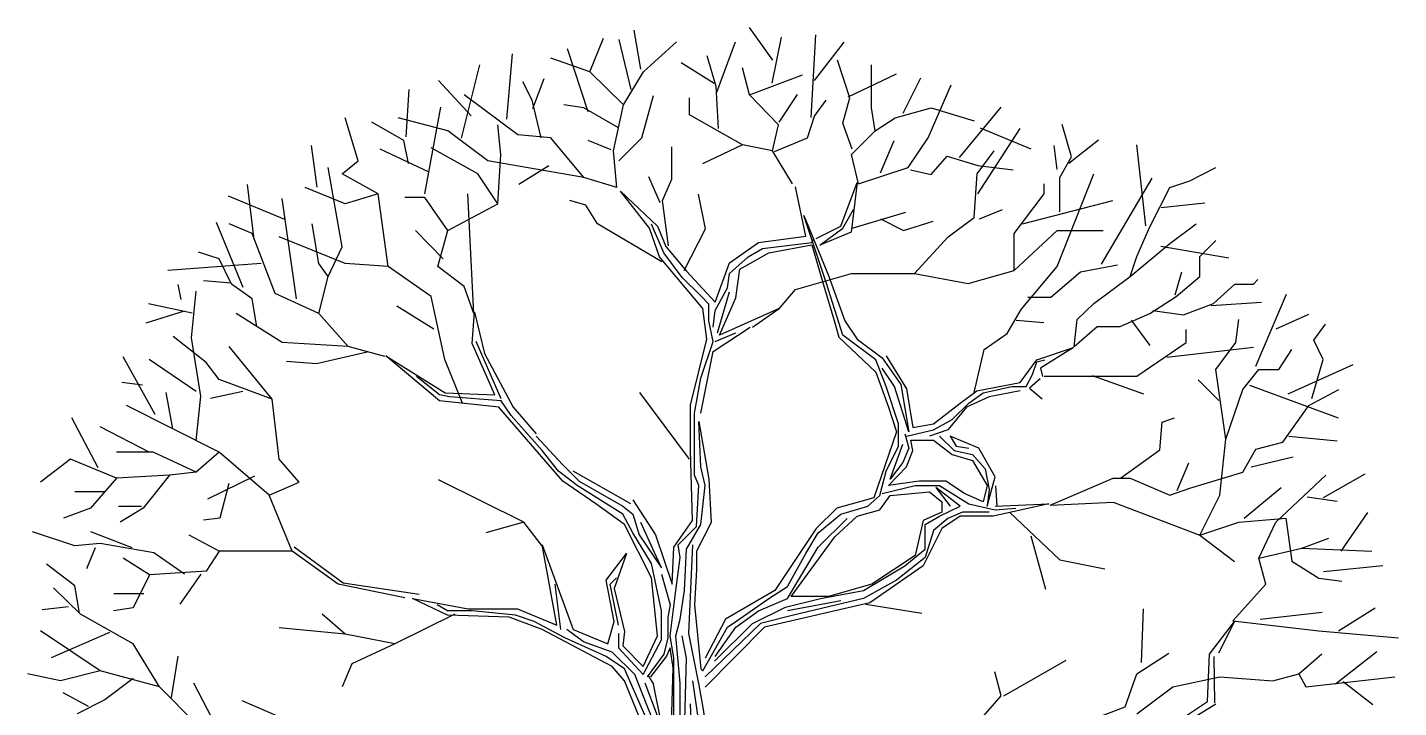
# Model space of a CAD drawing. Header units: millimetres. Extents: x 1184 to 28018, y -9790 to 13251.
# Drawn here: x 7868 to 13548, y -6640 to -3821 of the extents above; entities that cross this region are included whole.
import ezdxf

# ---------------------------------------------------------------- set-up
doc = ezdxf.new("R2010")
doc.units = ezdxf.units.MM
doc.layers.add('derevo', color=7, linetype='Continuous')

msp = doc.modelspace()

# ---------------------------------------------------------------- linework, layer by layer
at = {"layer": 'derevo', "color": 0}
for p, q in [((10409.6, -3994.3), (10381, -3832.1)), ((10956.1, -3956.3), (10858.9, -3820.5)), ((10953.1, -4051.5), (10991.2, -3860.7)), ((11115.2, -4194.6), (11134.2, -3851.2)), ((10190.7, -4169.9), (10104.9, -3909.2)), ((10197.8, -4004.6), (10255, -3864.7)), ((10369, -4077.4), (10319.5, -3870.1)), ((10420.3, -4004.6), (10556.9, -3880.6)), ((10724.2, -4089.6), (10800.5, -3879.8)), ((11128.6, -4040.7), (11251.6, -3881.1)), ((9665.8, -4280.4), (9742.1, -3975.2)), ((9853.4, -4200.3), (9877.3, -3930.6)), ((10197.8, -4004.6), (10035.7, -3947.4)), ((10712.1, -4053.6), (10576.3, -3967.3)), ((10721.5, -4065), (10683.4, -3937.8)), ((11274.5, -4112.7), (11223.7, -3956.9)), ((9961.4, -4156.4), (10009.1, -4032.4)), ((10337.6, -4141.3), (10197.8, -4004.6)), ((10337.6, -4141.3), (10420.3, -4004.6)), ((10858.9, -4100), (10830.3, -3988.7)), ((10858.9, -4100), (11078.2, -4017.3)), ((11267.7, -4108.7), (11467.9, -4013.3)), ((11364.2, -4154), (11364.2, -3976)), ((11495.6, -4176.5), (11569, -4029.7)), ((9436.9, -4273.7), (9449.7, -4077.4)), ((9706.6, -4187.5), (9570.8, -4040.7)), ((9958.7, -4122.2), (9920.6, -4045.9)), ((10731, -4239.9), (10721.5, -4065)), ((11599.4, -4278), (11694.8, -4058.6)), ((9899, -4265.3), (9676.5, -4100)), ((9996.8, -4278), (9958.7, -4122.2)), ((10172.3, -4154), (10089.7, -4141.3)), ((10296.3, -4332.1), (10337.6, -4141.3)), ((10413.2, -4278), (10460.9, -4103.2)), ((10611, -4182.7), (10611, -4112.7)), ((10979.6, -4224), (10858.9, -4100)), ((10981.7, -4213.7), (11057.9, -4099.2)), ((11128.3, -4189), (11176, -4122.2)), ((11245.9, -4217.6), (11274.5, -4112.7)), ((9237.9, -4373.4), (9183.9, -4195.4)), ((9609.8, -4249.4), (9403.2, -4195.4)), ((9513.7, -4510.2), (9580.5, -4150.9)), ((10317, -4236.7), (10172.3, -4154)), ((10830.3, -4306.7), (10611, -4182.7)), ((11099.7, -4278), (11128.3, -4189)), ((11380.1, -4249.4), (11364.2, -4154)), ((11380.1, -4249.4), (11462.8, -4195.4)), ((11462.8, -4195.4), (11612.1, -4154)), ((11612.1, -4154), (11790.1, -4208.1)), ((11728.6, -4360), (11901.1, -4150.8)), ((9427.5, -4290), (9294, -4213.7)), ((9775.1, -4373.4), (9609.8, -4249.4)), ((9829.1, -4348), (9816.4, -4224)), ((10954.2, -4332.1), (10979.6, -4224)), ((11284.1, -4325.7), (11245.9, -4217.6)), ((11281.6, -4348), (11380.1, -4249.4)), ((11805.3, -4510.2), (11980.1, -4239.9)), ((11814.9, -4237), (12024, -4323.3)), ((12192.6, -4356.7), (12154.5, -4223.2)), ((9068.1, -4482.9), (9044.2, -4310.4)), ((9446.5, -4385.4), (9427.5, -4290)), ((10035.7, -4278), (9899, -4265.3)), ((10172.3, -4443.4), (10035.7, -4278)), ((10285.6, -4328.1), (10190.3, -4290)), ((10317.9, -4373.4), (10413.2, -4278)), ((10537.2, -4449.7), (10537.2, -4316.2)), ((10830.3, -4306.7), (10665, -4386.1)), ((10954.2, -4332.1), (10830.3, -4306.7)), ((10963.1, -4335.3), (11099.7, -4278)), ((11401.2, -4423.5), (11458.4, -4290)), ((11516.8, -4402), (11599.4, -4278)), ((12134.1, -4409.5), (12121.3, -4310.4)), ((12181.8, -4383.8), (12304.8, -4286.6)), ((12501.4, -4643.7), (12463.2, -4306.7)), ((9532.8, -4421.1), (9329.4, -4325.7)), ((9733.7, -4427.5), (9539.9, -4319.4)), ((9816.4, -4551.5), (9829.1, -4348)), ((10309, -4484.7), (10296.3, -4332.1)), ((11036.9, -4468.8), (10954.2, -4332.1)), ((11310.2, -4468.8), (11281.6, -4348)), ((11611.4, -4430.7), (11678.2, -4354.4)), ((11678.2, -4354.4), (11805.3, -4392.5)), ((11802.8, -4427.5), (11872.8, -4332.1)), ((12144.9, -4442.6), (12192.6, -4356.7)), ((9171.2, -4729.6), (9114, -4402)), ((9171.2, -4427.5), (9237.9, -4373.4)), ((9320.5, -4510.2), (9171.2, -4427.5)), ((9816.4, -4551.5), (9733.7, -4427.5)), ((10172.3, -4443.4), (9775.1, -4373.4)), ((10028.2, -4394.9), (9904.2, -4471.2)), ((11310.2, -4468.8), (11516.8, -4402)), ((11525.6, -4411.6), (11611.4, -4430.7)), ((11790.1, -4608.7), (11802.8, -4427.5)), ((11805.3, -4392.5), (11951.5, -4411.6)), ((12133.4, -4812.2), (12285.9, -4427.5)), ((12683.2, -4456.1), (12791.3, -4402)), ((8807.7, -4700.1), (8779.1, -4471.2)), ((9183.9, -4551.5), (9018.6, -4484.7)), ((10309, -4484.7), (10172.3, -4443.4)), ((10489.5, -4548.3), (10441.8, -4440.2)), ((10499, -4538.8), (10537.2, -4449.7)), ((11091.8, -4686.5), (11049.7, -4481.6)), ((11237, -4644.3), (11305.3, -4464.2)), ((11305.3, -4464.2), (11280.6, -4669)), ((12079.4, -4510.2), (12079.4, -4468.8)), ((12144.9, -4585.7), (12144.9, -4442.6)), ((12317.6, -4802.2), (12526.8, -4446.2)), ((12518, -4646.9), (12600.6, -4484.7)), ((12600.6, -4484.7), (12683.2, -4456.1)), ((8934.2, -4616.9), (8701.1, -4519.6)), ((8982.9, -4945.8), (8922.6, -4529.2)), ((9320.5, -4510.2), (9183.9, -4551.5)), ((9361.9, -4812.2), (9320.5, -4510.2)), ((9514.4, -4526.1), (9431.8, -4526.1)), ((9609.8, -4662.8), (9514.4, -4526.1)), ((9717.8, -5006.2), (9692.4, -4510.2)), ((10181.2, -4557.9), (10114.4, -4538.8)), ((10325.1, -4499.1), (10477.6, -4644.3)), ((10444.2, -4653.1), (10325.1, -4499.1)), ((10524, -4725.6), (10499, -4538.8)), ((10676.5, -4655.6), (10647.9, -4512.5)), ((11955.4, -4675.5), (12079.4, -4510.2)), ((11989.7, -4634.2), (12364.7, -4538.8)), ((9609.8, -4662.8), (9816.4, -4551.5)), ((10228.9, -4634.2), (10181.2, -4557.9)), ((11245.7, -4653.1), (11289.3, -4576.1)), ((11284.1, -4653.2), (11506.6, -4586.5)), ((11811.2, -4614.3), (11906.6, -4576.1)), ((12564.5, -4566.6), (12745.6, -4547.5)), ((8761.7, -4899.4), (8651.6, -4629.7)), ((8799.3, -4675.5), (8703.9, -4634.2)), ((9075.8, -4799.5), (9047.2, -4634.2)), ((10495.4, -4792.3), (10228.9, -4634.2)), ((10486.3, -4772.2), (10444.2, -4653.1)), ((10503.7, -4754.7), (10452.9, -4635.6)), ((10477.6, -4644.3), (10512.4, -4728.6)), ((10588.7, -4828.1), (10676.5, -4655.6)), ((11084.6, -4600.8), (11186.2, -4849.2)), ((11177.5, -4882.6), (11084.6, -4600.8)), ((11135.4, -4695.2), (11237, -4644.3)), ((11150.6, -4723.3), (11245.7, -4653.1)), ((11401.2, -4614.3), (11496.6, -4662)), ((11496.6, -4662), (11620.5, -4623.8)), ((11682.1, -4688.2), (11790.1, -4608.7)), ((12463.9, -4770.9), (12518, -4646.9)), ((12600.6, -4716.8), (12708.7, -4634.2)), ((8894.7, -4923.5), (8799.3, -4675.5)), ((9183.9, -4799.5), (8910.5, -4688.2)), ((9590, -4780.4), (9475.6, -4662.8)), ((9568.5, -4812.2), (9609.8, -4662.8)), ((10776.7, -4796.9), (10895.8, -4712.6)), ((10895.8, -4712.6), (11091.8, -4686.5)), ((10913.2, -4737.3), (11117.9, -4712.6)), ((11117.9, -4712.6), (11126.7, -4695.2)), ((11280.6, -4669), (11150.6, -4723.3)), ((11542.2, -4840.8), (11682.1, -4688.2)), ((11955.4, -4828.1), (12133.4, -4662.8)), ((11955.4, -4828.1), (11955.4, -4675.5)), ((12133.4, -4662.8), (12324.1, -4662.8)), ((12724.6, -4770.9), (12791.3, -4704.1)), ((8661.9, -4780.4), (8576.1, -4751.8)), ((9114, -4853.6), (9171.2, -4729.6)), ((10580.7, -4857.9), (10503.7, -4754.7)), ((10512.4, -4728.6), (10598.1, -4831.7)), ((10818.8, -4823), (10939.3, -4754.7)), ((10853.7, -4772.2), (10913.2, -4737.3)), ((10939.3, -4754.7), (11117.9, -4721.3)), ((11117.9, -4721.3), (11161.5, -4873.9)), ((12435.3, -4853.6), (12600.6, -4716.8)), ((12435.3, -4853.6), (12463.9, -4770.9)), ((12563.5, -4727), (12844.2, -4776.5)), ((12724.6, -4853.6), (12724.6, -4770.9)), ((8836.7, -4799.5), (8449, -4828.1)), ((8712.8, -4885.4), (8661.9, -4780.4)), ((9114, -4853.6), (9075.8, -4799.5)), ((9361.9, -4812.2), (9183.9, -4799.5)), ((9539.9, -4936.2), (9361.9, -4812.2)), ((9676.5, -4894.9), (9568.5, -4812.2)), ((10666.4, -4985.7), (10486.3, -4772.2)), ((10717.2, -4959.6), (10776.7, -4796.9)), ((10776.7, -4840.4), (10853.7, -4772.2)), ((10802.9, -4942.1), (10818.8, -4823)), ((11984, -4990.3), (12133.4, -4812.2)), ((12230.8, -4833.7), (12383.3, -4805.1)), ((8712.3, -4881.4), (8597.9, -4871.8)), ((9075.8, -5006.2), (9114, -4853.6)), ((10657.6, -4933.4), (10580.7, -4857.9)), ((10598.1, -4831.7), (10717.2, -4959.6)), ((10768, -4900), (10776.7, -4840.4)), ((11049.6, -4907.6), (11281.6, -4840.8)), ((11161.5, -4873.9), (11212.3, -5045.3)), ((11245.7, -5096.1), (11177.5, -4882.6)), ((11186.2, -4849.2), (11254.4, -5036.6)), ((11281.6, -4840.8), (11542.2, -4840.8)), ((11542.2, -4840.8), (11764.7, -4882.2)), ((11764.7, -4882.2), (11955.4, -4828.1)), ((12106.8, -4938.6), (12230.8, -4833.7)), ((12285.9, -4964.8), (12435.3, -4853.6)), ((12621.7, -4929.1), (12650.3, -4833.7)), ((12626, -4936.2), (12724.6, -4853.6)), ((12946.3, -4885.4), (12965.4, -4866.3)), ((8504.8, -4949), (8492, -4886.6)), ((8547.5, -5107.9), (8566.6, -4914)), ((8798.6, -4945.8), (8712.8, -4885.4)), ((9075.8, -5006.2), (8894.7, -4923.5)), ((9597.1, -5197), (9539.9, -4936.2)), ((9717.8, -5006.2), (9676.5, -4894.9)), ((10691, -4968.3), (10657.6, -4933.4)), ((10717.2, -4994.4), (10768, -4900)), ((10725.9, -5087.4), (10776.7, -4917.4)), ((10979.6, -4990.3), (11049.6, -4907.6)), ((12011.4, -4938.6), (12106.8, -4938.6)), ((12518, -5006.2), (12626, -4936.2)), ((12781.1, -4964.8), (12870.1, -4885.4)), ((12870.1, -4885.4), (12946.3, -4885.4)), ((12955.9, -5225.6), (13083, -4926.7)), ((8517.6, -4996.7), (8358, -5046.2)), ((8550.2, -5005.4), (8369.1, -4967.2)), ((8817.7, -5060.2), (8798.6, -4945.8)), ((9551.4, -5072.2), (9398.8, -4976.8)), ((10682.3, -5113.5), (10666.4, -4985.7)), ((10691, -5036.6), (10691, -4968.3)), ((10708.5, -5062.7), (10717.2, -4994.4)), ((10734.6, -5096.1), (10802.9, -4942.1)), ((10981.5, -4985.7), (10734.6, -5096.1)), ((10871.1, -5062.7), (10981.5, -4985.7)), ((11926.8, -5088.9), (11984, -4990.3)), ((12216, -5031.6), (12285.9, -4964.8)), ((12530, -4993.5), (12657.1, -5012.5)), ((12657.1, -5012.5), (12781.1, -4964.8)), ((12770.8, -4972.8), (12980, -4960)), ((8923.3, -5127), (8732.6, -5006.2)), ((9196.6, -5142.9), (9075.8, -5006.2)), ((9710.9, -5131), (9719.6, -5001.7)), ((9719.6, -5001.7), (9761.7, -5173.1)), ((10708.5, -5122.3), (10691, -5036.6)), ((11212.3, -5045.3), (11229.8, -5104.8)), ((11254.4, -5036.6), (11305.3, -5113.5)), ((11963.8, -5034), (12078.2, -5043.5)), ((12203.3, -5142.9), (12216, -5031.6)), ((12394, -5060.2), (12518, -5006.2)), ((12440.5, -5034), (12516.8, -5138.9)), ((12873.9, -5127), (12886.7, -5031.6)), ((13040.5, -5070.1), (13176.3, -5009.5)), ((13197.4, -5117.5), (13245.1, -5050.7)), ((8608.6, -5209.7), (8471.9, -5101.6)), ((8585.7, -5349.6), (8547.5, -5107.9)), ((10708.5, -5164.4), (10862.4, -5062.7)), ((10717.2, -5122.3), (10802.9, -5087.4)), ((11229.8, -5104.8), (11382.2, -5250.1)), ((11382.2, -5199.2), (11245.7, -5096.1)), ((11831.4, -5155.6), (11926.8, -5088.9)), ((12203.3, -5142.9), (12298.7, -5060.2)), ((12298.7, -5060.2), (12394, -5060.2)), ((12667.3, -5127), (12667.3, -5073)), ((8881.9, -5362.3), (8703.9, -5142.9)), ((9196.6, -5142.9), (8923.3, -5127)), ((9274.9, -5167.5), (9065.1, -5215.2)), ((9349.2, -5184.2), (9196.6, -5142.9)), ((9803.8, -5343.1), (9710.9, -5131)), ((9830, -5360.5), (9726.9, -5122.3)), ((10614.1, -5386.6), (10682.3, -5113.5)), ((10657.6, -5274.8), (10708.5, -5122.3)), ((10657.6, -5420.1), (10708.5, -5164.4)), ((11305.3, -5113.5), (11408.4, -5190.5)), ((11790.1, -5333.7), (11831.4, -5155.6)), ((12048.7, -5199.2), (12201.2, -5147)), ((12201.2, -5147), (12064.7, -5232.7)), ((12463.9, -5266.9), (12667.3, -5127)), ((12587.2, -5187.4), (12946.3, -5146.1)), ((12791.3, -5238.3), (12873.9, -5127)), ((13051.9, -5238.3), (13106, -5155.6)), ((13235.6, -5197), (13197.4, -5117.5)), ((8397.7, -5425.1), (8264.2, -5186.6)), ((8566.6, -5330.5), (8372.7, -5197)), ((8662.6, -5279.6), (8608.6, -5209.7)), ((9065.1, -5215.2), (8941.2, -5205.7)), ((9352.2, -5181.8), (9599.1, -5335.8)), ((9574.4, -5369.2), (9352.2, -5181.8)), ((9669.9, -5378.3), (9597.1, -5197)), ((9761.7, -5173.1), (9880.8, -5395.4)), ((11425.8, -5309.7), (11382.2, -5199.2)), ((11408.4, -5190.5), (11485.3, -5300.9)), ((11425.8, -5181.8), (11510, -5318.4)), ((11980.5, -5292.2), (12048.7, -5199.2)), ((12031.3, -5258.8), (12048.7, -5206.5)), ((12048.7, -5206.5), (12082.1, -5199.2)), ((13090.1, -5339.8), (13359.8, -5218.7)), ((13187.9, -5359.1), (13235.6, -5197)), ((8881.9, -5362.3), (8662.6, -5279.6)), ((9574.4, -5343.1), (9480, -5267.5)), ((10631.5, -5420.1), (10657.6, -5274.8)), ((11382.2, -5250.1), (11434.5, -5395.4)), ((11459.2, -5309.7), (11408.4, -5232.7)), ((12005.2, -5309.7), (12031.3, -5258.8)), ((12062.6, -5277.4), (12018.5, -5316)), ((12064.7, -5232.7), (12073.4, -5267.5)), ((12079.4, -5266.9), (12463.9, -5266.9)), ((12278.9, -5263.7), (12491.8, -5340)), ((12802.9, -5367.9), (12717, -5282)), ((12832.6, -5527.6), (12791.3, -5238.3)), ((12902.5, -5321), (12969.3, -5238.3)), ((12969.3, -5238.3), (13051.9, -5238.3)), ((8345.2, -5303.1), (8258.9, -5292.1)), ((8470.3, -5484.7), (8443.3, -5333.7)), ((8760, -5329.7), (8626.5, -5358.3)), ((9599.1, -5335.8), (9803.8, -5343.1)), ((10611, -5610.3), (10404.4, -5333.7)), ((11476.6, -5463.6), (11425.8, -5309.7)), ((11518.7, -5497), (11459.2, -5309.7)), ((11485.3, -5300.9), (11518.7, -5497)), ((11510, -5318.4), (11536.1, -5479.6)), ((11732.2, -5377.9), (11800.4, -5327.1)), ((11767, -5377.9), (11826.6, -5335.8)), ((11800.4, -5327.1), (11980.5, -5292.2)), ((11826.6, -5335.8), (11945.6, -5309.7)), ((11980.5, -5327.1), (11851.2, -5351.8)), ((11945.6, -5309.7), (12005.2, -5309.7)), ((12018.5, -5316), (12071.7, -5360)), ((12832.6, -5527.6), (12902.5, -5321)), ((12930.4, -5303.1), (13297.4, -5438.9)), ((13175.9, -5387.7), (13299.8, -5321)), ((8662.6, -5581.7), (8278.1, -5387.7)), ((8566.6, -5534), (8585.7, -5349.6)), ((8910.5, -5610.3), (8881.9, -5362.3)), ((9616.5, -5351.8), (9574.4, -5343.1)), ((9821.3, -5395.4), (9574.4, -5369.2)), ((9830, -5369.2), (9616.5, -5351.8)), ((10085.5, -5701.9), (9821.3, -5395.4)), ((9872.1, -5428.8), (9830, -5369.2)), ((9880.8, -5395.4), (9975.2, -5505.8)), ((10614.1, -5574), (10614.1, -5386.6)), ((11434.5, -5395.4), (11467.9, -5497)), ((11621.8, -5463.6), (11732.2, -5377.9)), ((11758.3, -5395.4), (11681.3, -5488.3)), ((11698.8, -5446.2), (11767, -5377.9)), ((11851.2, -5351.8), (11758.3, -5395.4)), ((13067.8, -5540.4), (13175.9, -5387.7)), ((8161.7, -5646.2), (8051.6, -5438.9)), ((9999.9, -5574), (9872.1, -5428.8)), ((10631.5, -5565.3), (10631.5, -5420.1)), ((11621.8, -5488.3), (11698.8, -5446.2)), ((12568.1, -5457.7), (12619, -5438.6)), ((8372.7, -5581.7), (8169.3, -5476.8)), ((10648.9, -5454.9), (10691, -5693.1)), ((10657.6, -5642.3), (10648.9, -5454.9)), ((11467.9, -5497), (11373.5, -5770.1)), ((11476.6, -5556.6), (11476.6, -5463.6)), ((11502.7, -5505.8), (11518.7, -5565.3)), ((11510, -5514.5), (11621.8, -5488.3)), ((11536.1, -5479.6), (11621.8, -5463.6)), ((11681.3, -5488.3), (11604.4, -5514.5)), ((12558.6, -5572.2), (12568.1, -5457.7)), ((9975.2, -5514.5), (10085.5, -5633.6)), ((10631.5, -5677.2), (10631.5, -5565.3)), ((11425.8, -5659.7), (11476.6, -5556.6)), ((11441.8, -5693.1), (11494, -5547.9)), ((11518.7, -5565.3), (11494, -5624.9)), ((11527.4, -5531.9), (11621.8, -5531.9)), ((11536.1, -5574), (11527.4, -5531.9)), ((11621.8, -5531.9), (11698.8, -5591.5)), ((11646.5, -5514.5), (11707.5, -5574)), ((11690.1, -5514.5), (11714.7, -5556.6)), ((11809.1, -5565.3), (11690.1, -5514.5)), ((11714.7, -5556.6), (11767, -5565.3)), ((11877.4, -5684.4), (11809.1, -5565.3)), ((12807.2, -5759.8), (12832.6, -5527.6)), ((12956.6, -5569), (13067.8, -5540.4)), ((13092.6, -5514.9), (13292.8, -5534)), ((8046, -5610.3), (7922.1, -5705.7)), ((8236.7, -5689.8), (8046, -5610.3)), ((8389.3, -5581.7), (8236.7, -5581.7)), ((8567.3, -5664.4), (8389.3, -5581.7)), ((8662.6, -5581.7), (8567.3, -5664.4)), ((8869.2, -5759.8), (8662.6, -5581.7)), ((8993.2, -5705.7), (8910.5, -5610.3)), ((10068.1, -5659.7), (9999.9, -5574)), ((10622.8, -5864.6), (10614.1, -5574)), ((11510, -5642.3), (11536.1, -5574)), ((11698.8, -5591.5), (11783, -5616.2)), ((11707.5, -5574), (11783, -5591.5)), ((11783, -5591.5), (11835.3, -5651)), ((11783, -5616.2), (11844, -5719.3)), ((12396.5, -5689.8), (12558.6, -5572.2)), ((12902.5, -5664.4), (12956.6, -5569)), ((12936.8, -5642.1), (13111.6, -5600.8)), ((8456, -5677.1), (8236.7, -5689.8)), ((8456, -5677.1), (8348, -5813.8)), ((8567.3, -5664.4), (8456, -5677.1)), ((10145.1, -5719.3), (10068.1, -5659.7)), ((10085.5, -5633.6), (10153.8, -5701.9)), ((10367.2, -5796.3), (10129.1, -5659.7)), ((10648.9, -5719.3), (10631.5, -5677.2)), ((10675.1, -5719.3), (10657.6, -5642.3)), ((11399.6, -5761.4), (11425.8, -5659.7)), ((11434.5, -5719.3), (11510, -5642.3)), ((11494, -5624.9), (11441.8, -5693.1)), ((11835.3, -5651), (11851.2, -5736.7)), ((12631.2, -5739.9), (12678.9, -5625.4)), ((12683.2, -5731.1), (12902.5, -5664.4)), ((13039.2, -5871), (13245.8, -5677.1)), ((13236.8, -5769.2), (13409.3, -5671.9)), ((8236.7, -5689.8), (8128.7, -5813.8)), ((8808.1, -5680.3), (8614.3, -5775.7)), ((8702.8, -5711.3), (8664.6, -5854.4)), ((8869.2, -5759.8), (8993.2, -5705.7)), ((9924.4, -5871), (9570.8, -5695.8)), ((10222, -5796.3), (10085.5, -5701.9)), ((10333.8, -5838.4), (10145.1, -5719.3)), ((10153.8, -5701.9), (10333.8, -5805)), ((10640.2, -5889.3), (10648.9, -5719.3)), ((10657.6, -5882), (10675.1, -5719.3)), ((10691, -5693.1), (10699.8, -5873.3)), ((11408.4, -5752.7), (11544.9, -5719.3)), ((11562.3, -5701.9), (11434.5, -5719.3)), ((11544.9, -5719.3), (11646.5, -5719.3)), ((11672.6, -5701.9), (11562.3, -5701.9)), ((11630.5, -5728), (11690.1, -5805)), ((11732.2, -5805), (11630.5, -5728)), ((11646.5, -5719.3), (11767, -5796.3)), ((11749.6, -5752.7), (11672.6, -5701.9)), ((11844, -5719.3), (11826.6, -5787.6)), ((11844, -5805), (11877.4, -5684.4)), ((11884.6, -5804), (11879.1, -5721.5)), ((12104.8, -5801.1), (12365.4, -5689.8)), ((12365.4, -5689.8), (12435.3, -5689.8)), ((12435.3, -5689.8), (12600.6, -5759.8)), ((12600.6, -5759.8), (12683.2, -5731.1)), ((12908.2, -5855.1), (13060.8, -5728)), ((8185.5, -5745.3), (8064.4, -5745.3)), ((8964.6, -5991.9), (8869.2, -5759.8)), ((10375.9, -5778.9), (10470.3, -5924.1)), ((11373.5, -5770.1), (11221, -5813.7)), ((11348.8, -5805), (11399.6, -5761.4)), ((11399.6, -5821), (11441.8, -5761.4)), ((11441.8, -5761.4), (11604.4, -5745.4)), ((11604.4, -5745.4), (11655.2, -5787.6)), ((11655.2, -5787.6), (11655.2, -5829.7)), ((11826.6, -5787.6), (11749.6, -5752.7)), ((11851.2, -5736.7), (11844, -5805)), ((12104.8, -5801.1), (12365.4, -5788.4)), ((12365.4, -5788.4), (12724.6, -5925.1)), ((12724.6, -5925.1), (12807.2, -5759.8)), ((13168.8, -5766.1), (13292.8, -5785.2)), ((8128.7, -5813.8), (8017.4, -5855.1)), ((8340.5, -5806.7), (8245.1, -5806.7)), ((8348, -5813.8), (8252.6, -5871)), ((10341.1, -5882), (10222, -5796.3)), ((10333.8, -5805), (10375.9, -5838.4)), ((10375.9, -5915.4), (10333.8, -5838.4)), ((10375.9, -5838.4), (10402.1, -5924.1)), ((11221, -5813.7), (11135.4, -5898)), ((11144.1, -5915.4), (11237, -5838.4)), ((11212.3, -5932.8), (11305.3, -5847.1)), ((11237, -5838.4), (11348.8, -5805)), ((11305.3, -5847.1), (11399.6, -5821)), ((11655.2, -5829.7), (11578.2, -5864.6)), ((11587, -5882), (11646.5, -5847.1)), ((11646.5, -5847.1), (11732.2, -5805)), ((11732.2, -5847.1), (11655.2, -5898)), ((11740.9, -5829.7), (11681.3, -5855.8)), ((11868.7, -5847.1), (11732.2, -5847.1)), ((11851.2, -5829.7), (11740.9, -5829.7)), ((11767, -5796.3), (11877.4, -5821)), ((12099.5, -5796.3), (11868.7, -5847.1)), ((11877.4, -5805), (12099.5, -5796.3)), ((11877.4, -5821), (11963, -5813.7)), ((11937.8, -5831.6), (12145.1, -6027.9)), ((13310.2, -5991.2), (13420.3, -5831.6)), ((8664.6, -5854.4), (8597.9, -5863.9)), ((9924.4, -5871), (9767.2, -5916)), ((10007.1, -5979.2), (9924.4, -5871)), ((10452.9, -6102.8), (10341.1, -5882)), ((10495, -6060.7), (10409.3, -5873.3)), ((10545.8, -5975), (10622.8, -5864.6)), ((10563.3, -5966.2), (10640.2, -5889.3)), ((10598.1, -5983.7), (10657.6, -5882)), ((10699.8, -5873.3), (10640.2, -5992.4)), ((11135.4, -5898), (10964, -6155.1)), ((11144.1, -5975), (11263.2, -5855.8)), ((11578.2, -5864.6), (11544.9, -6009.8)), ((11655.2, -5898), (11578.2, -6052)), ((11587, -5983.7), (11587, -5882)), ((11621.8, -5906.7), (11587, -6018.5)), ((11681.3, -5855.8), (11621.8, -5906.7)), ((12724.6, -5925.1), (12886.7, -5871)), ((12886.7, -5871), (13080.5, -5855.1)), ((12969.3, -6020.5), (13039.2, -5871)), ((13080.5, -5855.1), (13106, -6033.2)), ((8064.4, -5969.6), (7889.6, -5912.4)), ((8169.3, -5960.1), (8064.4, -5969.6)), ((8302.3, -5978.4), (8130.7, -5911.6)), ((8391.8, -5998.2), (8169.3, -5960.1)), ((8662.6, -5991.9), (8538.7, -5925.1)), ((10452.9, -6043.2), (10375.9, -5915.4)), ((10402.1, -5924.1), (10495, -6060.7)), ((10470.3, -5924.1), (10538.6, -6128.9)), ((11032.3, -6179.8), (11212.3, -5932.8)), ((11091.8, -6001.1), (11144.1, -5915.4)), ((12024, -5928.8), (12084.6, -6149)), ((12724.6, -5925.1), (12868, -6035.2)), ((13147.3, -5979.2), (13258.5, -5937.8)), ((8148.8, -5978.4), (8112.2, -6064.6)), ((8518.9, -6087.3), (8391.8, -5998.2)), ((8662.6, -5991.9), (8608.6, -6074.5)), ((8964.6, -5991.9), (8662.6, -5991.9)), ((9155.3, -6128.6), (8964.6, -5991.9)), ((9176.4, -6125.2), (8972.7, -5974.7)), ((9999.9, -5966.2), (10129.1, -6316.3)), ((10060.9, -6298.9), (9999.9, -5966.2)), ((10265.6, -6111.5), (10349.8, -6001.1)), ((10349.8, -6001.1), (10299, -6146.4)), ((10538.6, -6128.9), (10545.8, -5975)), ((10554.6, -6155.1), (10572, -6018.5)), ((10572, -6018.5), (10563.3, -5966.2)), ((10589.4, -6155.1), (10598.1, -5983.7)), ((10622.8, -5966.2), (10606.8, -6333.8)), ((10640.2, -5992.4), (10640.2, -6069.4)), ((11016.3, -6188.5), (11144.1, -5975)), ((11016.3, -6137.7), (11091.8, -6001.1)), ((11544.9, -6009.8), (11366.2, -6128.9)), ((11587, -6018.5), (11467.9, -6111.5)), ((11502.7, -6052), (11587, -5983.7)), ((12969.3, -6020.5), (13147.3, -5979.2)), ((13147.3, -5979.2), (13436.5, -5991.9)), ((8064.4, -6135), (7946.8, -6045.9)), ((8373.4, -6090.4), (8265.3, -6020.5)), ((8608.6, -6074.5), (8373.4, -6090.4)), ((10495, -6239.3), (10452.9, -6043.2)), ((10640.2, -6069.4), (10631.5, -6214.7)), ((11331.4, -6155.1), (11502.7, -6052)), ((11578.2, -6052), (11357.5, -6205.9)), ((12145.1, -6027.9), (12330.4, -6064.6)), ((12997.9, -6128.6), (12969.3, -6020.5)), ((13106, -6033.2), (13217.2, -6103.2)), ((13236.8, -6075.6), (13482.7, -6051.8)), ((8373.4, -6090.4), (8306.7, -6227.2)), ((8585.7, -6087.3), (8499.8, -6211.3)), ((9431.8, -6185.8), (9155.3, -6128.6)), ((9490.1, -6171), (9176.4, -6125.2)), ((10052.1, -6128.9), (10076.8, -6316.3)), ((10299, -6282.9), (10265.6, -6111.5)), ((10281.6, -6128.9), (10307.7, -6102.8)), ((10316.4, -6298.9), (10281.6, -6128.9)), ((10477.6, -6342.5), (10452.9, -6102.8)), ((10495, -6086.8), (10529.9, -6214.7)), ((11366.2, -6128.9), (11186.2, -6179.8)), ((11467.9, -6111.5), (11331.4, -6188.5)), ((12861.2, -6281.2), (12997.9, -6128.6)), ((13217.2, -6103.2), (13312.6, -6115.9)), ((8087.4, -6252.6), (7976.1, -6144.5)), ((8083.5, -6249.4), (8064.4, -6135)), ((8350, -6169.1), (8226, -6169.1)), ((9462.6, -6188.5), (9693.5, -6230.6)), ((9607.8, -6256.8), (9462.6, -6188.5)), ((10299, -6146.4), (10341.1, -6325.1)), ((10529.9, -6342.5), (10554.6, -6155.1)), ((10572, -6274.2), (10589.4, -6155.1)), ((10964, -6155.1), (10759.3, -6274.2)), ((10802.9, -6282.9), (10939.3, -6188.5)), ((10895.8, -6239.3), (11016.3, -6188.5)), ((10939.3, -6188.5), (11016.3, -6137.7)), ((11007.6, -6223.4), (11152.8, -6188.5)), ((11186.2, -6179.8), (11032.3, -6179.8)), ((11331.4, -6188.5), (11041, -6256.8)), ((11152.8, -6188.5), (11331.4, -6155.1)), ((8038.8, -6222.4), (7928.7, -6235.2)), ((8306.7, -6227.2), (8224, -6239.9)), ((9607.8, -6239.3), (9565.7, -6214.7)), ((9710.9, -6239.3), (9607.8, -6239.3)), ((9693.5, -6230.6), (9898.2, -6230.6)), ((9889.5, -6256.8), (9710.9, -6239.3)), ((9898.2, -6230.6), (10060.9, -6298.9)), ((10495, -6359.9), (10495, -6239.3)), ((10529.9, -6214.7), (10521.2, -6265.5)), ((10631.5, -6214.7), (10657.6, -6479)), ((10802.9, -6307.6), (10895.8, -6239.3)), ((10871.1, -6291.6), (11007.6, -6223.4)), ((11357.5, -6205.9), (10921.9, -6307.6)), ((11237, -6197.2), (11016.3, -6239.3)), ((11341.3, -6211.3), (11573.3, -6249.4)), ((12482.3, -6452.9), (12491.8, -6230.3)), ((12974.5, -6274.1), (13231.9, -6245.4)), ((13298.7, -6321.8), (13451.2, -6226.4)), ((8306.7, -6376.6), (8087.4, -6252.6)), ((9183.9, -6335.3), (9088.5, -6252.6)), ((9638.4, -6252.6), (9390.5, -6376.6)), ((9863.4, -6265.5), (9607.8, -6256.8)), ((9999.9, -6316.3), (9863.4, -6265.5)), ((9966.5, -6282.9), (9889.5, -6256.8)), ((10094.2, -6351.2), (9966.5, -6282.9)), ((10272.9, -6375.9), (10299, -6282.9)), ((10521.2, -6265.5), (10521.2, -6351.2)), ((10554.6, -6342.5), (10572, -6274.2)), ((10759.3, -6274.2), (10675.1, -6435.5)), ((10904.5, -6291.6), (10675.1, -6512.4)), ((10713.9, -6448.1), (10871.1, -6291.6)), ((10768, -6307.6), (10802.9, -6282.9)), ((11041, -6256.8), (10904.5, -6291.6)), ((12764.6, -6419.5), (12867.7, -6282.9)), ((12867.7, -6282.9), (12802, -6415.1)), ((12861.2, -6281.2), (13217.2, -6322.6)), ((8170, -6487.9), (7922.1, -6322.6)), ((8207.4, -6328.9), (7965.9, -6433.8)), ((9183.9, -6335.3), (8910.5, -6309.8)), ((9390.5, -6376.6), (9183.9, -6335.3)), ((10290.3, -6470.3), (9999.9, -6316.3)), ((10265.6, -6428.2), (10094.2, -6351.2)), ((10171.2, -6367.2), (10103, -6316.3)), ((10129.1, -6316.3), (10272.9, -6375.9)), ((10316.4, -6333.8), (10316.4, -6393.3)), ((10341.1, -6325.1), (10333.8, -6384.6)), ((10418.1, -6470.3), (10477.6, -6342.5)), ((10418.1, -6503.7), (10495, -6359.9)), ((10521.2, -6351.2), (10503.7, -6419.5)), ((10545.8, -6435.5), (10529.9, -6342.5)), ((10572, -6538.6), (10554.6, -6342.5)), ((10598.1, -6435.5), (10580.7, -6342.5)), ((10606.8, -6333.8), (10648.9, -6547.3)), ((10666.4, -6487.7), (10768, -6307.6)), ((10921.9, -6307.6), (10675.1, -6556)), ((10717.2, -6428.2), (10802.9, -6307.6)), ((13217.2, -6322.6), (13547.8, -6351.2)), ((8414.7, -6554.7), (8306.7, -6376.6)), ((9390.5, -6376.6), (9212.5, -6459.3)), ((10290.3, -6410.8), (10171.2, -6367.2)), ((10384.7, -6503.7), (10290.3, -6410.8)), ((10316.4, -6393.3), (10418.1, -6503.7)), ((10333.8, -6384.6), (10418.1, -6470.3)), ((10529.9, -6393.3), (10515.3, -6426.7)), ((10542.9, -6476.1), (10529.9, -6393.3)), ((12463.2, -6500.6), (12596.7, -6414.8)), ((13134.6, -6500.6), (13229.9, -6417.9)), ((13286.4, -6541.7), (13457, -6407.7)), ((8464.4, -6598.4), (8493, -6426.7)), ((9212.5, -6459.3), (9171.2, -6554.7)), ((10341.1, -6479), (10265.6, -6428.2)), ((10341.1, -6529.9), (10290.3, -6470.3)), ((10503.7, -6419.5), (10435.5, -6512.4)), ((10515.3, -6426.7), (10448.6, -6512.4)), ((10545.8, -6529.9), (10545.8, -6435.5)), ((10589.4, -6743.4), (10598.1, -6435.5)), ((11912.1, -6591.2), (12170.8, -6444.4)), ((12755.9, -6615.6), (12764.6, -6419.5)), ((12782, -6428.2), (12785.5, -6620.6)), ((8004.7, -6529.2), (7868, -6500.6)), ((8170, -6487.9), (8004.7, -6529.2)), ((8414.7, -6554.7), (8170, -6487.9)), ((8306, -6519.7), (8188.4, -6608.7)), ((10495, -6829.1), (10341.1, -6479)), ((10538.6, -7007.8), (10341.1, -6529.9)), ((10435.5, -6633), (10384.7, -6503.7)), ((10462.6, -6543.5), (10442.4, -6510.5)), ((10534.2, -6753.6), (10542.9, -6476.1)), ((10545.8, -6624.3), (10545.8, -6529.9)), ((10622.8, -6529.9), (10657.6, -6769.6)), ((10657.6, -6479), (10666.4, -6487.7)), ((11901.1, -6591.2), (11875.4, -6492.1)), ((12415.6, -6637.3), (12463.2, -6500.6)), ((12613.3, -6554.7), (12807.2, -6513.3)), ((12807.2, -6513.3), (13026.5, -6529.2)), ((13026.5, -6529.2), (13134.6, -6500.6)), ((13134.6, -6500.6), (13163.2, -6554.7)), ((13163.2, -6554.7), (13531.9, -6513.3)), ((13317.7, -6531.6), (13441.7, -6627)), ((8121.1, -6636.5), (8016.3, -6579.3)), ((8567.3, -6707.3), (8414.7, -6554.7)), ((8652.4, -6723.2), (8557, -6538.8)), ((10477.6, -6675.1), (10426.8, -6538.6)), ((10460.2, -6542.9), (10493.6, -6707.1)), ((10572, -6811.7), (10572, -6538.6)), ((10648.9, -6547.3), (10666.4, -6640.3)), ((12463.9, -6666), (12613.3, -6554.7)), ((8188.4, -6608.7), (8073.9, -6666)), ((8910.5, -6678.7), (8758, -6611.9)), ((10512.4, -6820.4), (10435.5, -6633)), ((10545.8, -6752.1), (10545.8, -6624.3)), ((10622.8, -6820.4), (10614.1, -6624.3)), ((10666.4, -6640.3), (10699.8, -6862.5)), ((11754.3, -6761.9), (11901.1, -6591.2)), ((12288.4, -6685), (12415.6, -6637.3)), ((12628.1, -6701.3), (12755.9, -6615.6)), ((12654.2, -6708.6), (12790.7, -6624.3))]:
    msp.add_line(p, q, dxfattribs=at)

doc.saveas('drawing.dxf')
